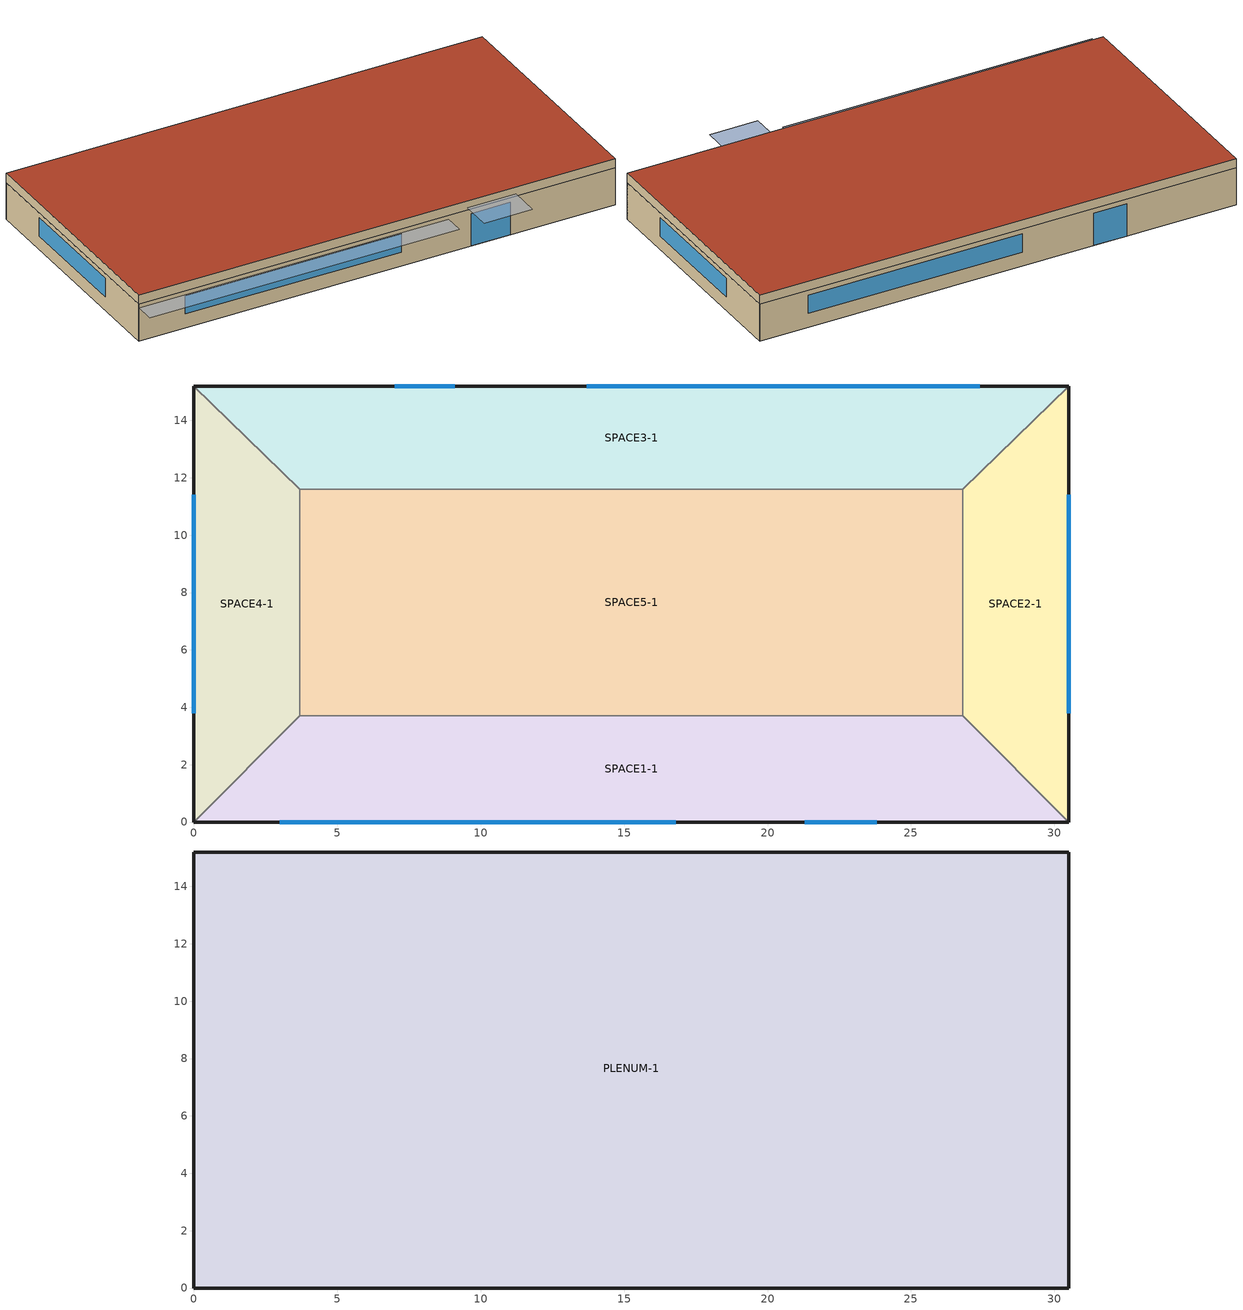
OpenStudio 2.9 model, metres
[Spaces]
SPACE1-1
 floor ground (FLOOR-SLAB-1): 26.8,3.7 30.5,0 0,0 3.7,3.7 z0
 wall outside (WALL-1): 0,0 30.5,0 z0:2.4
 wall to SPACE2-1 (INT-WALL-1): 30.5,0 26.8,3.7 z0:2.4
 wall to SPACE4-1 (INT-WALL-1): 3.7,3.7 0,0 z0:2.4
 wall to SPACE5-1 (INT-WALL-1): 26.8,3.7 3.7,3.7 z0:2.4
 window (Dbl Clr 3mm/13mm Air): 3,0 16.8,0 z0.9:2.1
 window (Sgl Grey 3mm): 21.3,0 23.8,0 z0:2.1
SPACE2-1
 floor ground (FLOOR-SLAB-1): 30.5,15.2 30.5,0 26.8,3.7 26.8,11.6 z0
 wall outside (WALL-1): 30.5,0 30.5,15.2 z0:2.4
 wall to SPACE3-1 (INT-WALL-1): 30.5,15.2 26.8,11.6 z0:2.4
 wall to SPACE5-1 (INT-WALL-1): 26.8,11.6 26.8,3.7 z0:2.4
 window (Dbl Clr 3mm/13mm Air): 30.5,3.8 30.5,11.4 z0.9:2.1
SPACE3-1
 floor ground (FLOOR-SLAB-1): 30.5,15.2 26.8,11.6 3.7,11.6 0,15.2 z0
 wall outside (WALL-1): 30.5,15.2 0,15.2 z0:2.4
 wall to SPACE4-1 (INT-WALL-1): 0,15.2 3.7,11.6 z0:2.4
 wall to SPACE5-1 (INT-WALL-1): 3.7,11.6 26.8,11.6 z0:2.4
 window (Dbl Clr 3mm/13mm Air): 27.4,15.2 13.7,15.2 z0.9:2.1
 window (Sgl Grey 3mm): 9.1,15.2 7,15.2 z0:2.1
SPACE4-1
 floor ground (FLOOR-SLAB-1): 0,15.2 3.7,11.6 3.7,3.7 0,0 z0
 wall outside (WALL-1): 0,15.2 0,0 z0:2.4
 wall to SPACE5-1 (INT-WALL-1): 3.7,3.7 3.7,11.6 z0:2.4
 window (Dbl Clr 3mm/13mm Air): 0,11.4 0,3.8 z0.9:2.1
SPACE5-1
 floor ground (FLOOR-SLAB-1): 26.8,11.6 26.8,3.7 3.7,3.7 3.7,11.6 z0
PLENUM-1
 floor to SPACE1-1 (CLNG-1): 26.8,3.7 30.5,0 0,0 3.7,3.7 z2.4
 floor to SPACE2-1 (CLNG-1): 30.5,15.2 30.5,0 26.8,3.7 26.8,11.6 z2.4
 floor to SPACE3-1 (CLNG-1): 30.5,15.2 26.8,11.6 3.7,11.6 0,15.2 z2.4
 floor to SPACE4-1 (CLNG-1): 0,15.2 3.7,11.6 3.7,3.7 0,0 z2.4
 floor to SPACE5-1 (CLNG-1): 26.8,11.6 26.8,3.7 3.7,3.7 3.7,11.6 z2.4
 wall outside (WALL-1): 0,0 30.5,0 30.5,15.2 0,15.2 0,0 z2.4:3
 roof outside (ROOF-1): 30.5,0 30.5,15.2 0,15.2 0,0 z3
shading: 19.8,0 19.8,-1.3 0,-1.3 0,0 z2.2; 24.1,0 24.1,-2 21,-2 21,0 z2.6
[Site]
CHICAGO_IL_USA TMY2-94846: Latitude {deg}=41.78; Longitude {deg}=-87.75; Time Zone {hr}=-6; Elevation {m}=190; Terrain=City
[Building]
Building: North Axis {deg}=30
[SizingPeriod:DesignDay] Barometric Pressure {Pa}=99063; Rain Indicator=0; Snow Indicator=0; Day of Month=21; Daylight Saving Time Indicator=0; Humidity Indicating Type=Wetbulb; Solar Model Indicator=ASHRAEClearSky
Name | Maximum Dry-Bulb Temperature {C} | Daily Dry-Bulb Temperature Range {deltaC} | Humidity Indicating Conditions at Maximum Dry-Bulb | Wind Speed {m/s} | Wind Direction {deg} | Sky Clearness | Month | Day Type
CHICAGO_IL_USA Annual Heating 99% Design Conditions DB | -17.3 | 0 | -17.3 | 4.9 | 270 | 0 | 1 | WinterDesignDay
CHICAGO_IL_USA Annual Cooling 1% Design Conditions DB/MCWB | 31.5 | 10.7 | 23 | 5.3 | 230 | 1 | 7 | SummerDesignDay
[ClimateZones]
Climate Zone Institution Name 2=CEC; Climate Zone Document Name 2=California Climate Zone Descriptions; Climate Zone Document Year 2=1995
[Material] Thermal Absorptance=0.9
Name | Roughness | Thickness {m} | Conductivity {W/m-K} | Density {kg/m3} | Specific Heat {J/kg-K} | Solar Absorptance | Visible Absorptance
RG01 | Rough | 0.0127 | 1.442 | 881 | 1674 | 0.65 | 0.65
BR01 | VeryRough | 0.0095 | 0.162 | 1121 | 1464 | 0.7 | 0.7
IN46 | VeryRough | 0.0762 | 0.023 | 24 | 1590 | 0.5 | 0.5
WD01 | MediumSmooth | 0.0191 | 0.115 | 513 | 1381 | 0.78 | 0.78
PW03 | MediumSmooth | 0.0127 | 0.115 | 545 | 1213 | 0.78 | 0.78
IN02 | Rough | 0.0901 | 0.043 | 10 | 837 | 0.75 | 0.75
GP01 | MediumSmooth | 0.0127 | 0.16 | 801 | 837 | 0.75 | 0.75
GP02 | MediumSmooth | 0.0159 | 0.16 | 801 | 837 | 0.75 | 0.75
CC03 | MediumRough | 0.1016 | 1.31 | 2243 | 837 | 0.65 | 0.65
[Material:NoMass]
MAT-CLNG-1: Roughness=Rough; Thermal Resistance {m2-K/W}=0.652259; Thermal Absorptance=0.65; Solar Absorptance=0.65; Visible Absorptance=0.65
[Material:AirGap]
AL21: Thermal Resistance {m2-K/W}=0.157
[Construction]
ROOF-1: RG01, BR01, IN46, WD01
WALL-1: WD01, PW03, IN02, GP01
CLNG-1: MAT-CLNG-1
FLOOR-SLAB-1: CC03
INT-WALL-1: GP02, AL21, GP02
Dbl Clr 3mm/13mm Air: CLEAR 3MM, AIR 13MM, CLEAR 3MM
Sgl Grey 3mm: GREY 3MM
[WindowMaterial:Gas]
AIR 13MM: Gas Type=Air; Thickness {m}=0.0127
[WindowMaterial:Glazing] Optical Data Type=SpectralAverage; Thickness {m}=0.003; Infrared Transmittance at Normal Incidence=0; Front Side Infrared Hemispherical Emissivity=0.84; Back Side Infrared Hemispherical Emissivity=0.84; Conductivity {W/m-K}=0.9
Name | Solar Transmittance at Normal Incidence | Front Side Solar Reflectance at Normal Incidence | Back Side Solar Reflectance at Normal Incidence | Visible Transmittance at Normal Incidence | Front Side Visible Reflectance at Normal Incidence | Back Side Visible Reflectance at Normal Incidence
CLEAR 3MM | 0.837 | 0.075 | 0.075 | 0.898 | 0.081 | 0.081
GREY 3MM | 0.626 | 0.061 | 0.061 | 0.611 | 0.061 | 0.061
[ThermalZone] Multiplier=1; Use Ideal Air Loads=No
Name | Ceiling Height {m} | Volume {m3} | Thermostat
PLENUM-1 Thermal Zone | 0.6096 | 283.2
SPACE1-1 Thermal Zone | 2.4384 | 239.247 | DualSetPoint
SPACE2-1 Thermal Zone | 2.4384 | 103.311 | ThermostatSetpoint:DualSetpoint #1
SPACE3-1 Thermal Zone | 2.4384 | 239.247 | ThermostatSetpoint:DualSetpoint #2
SPACE4-1 Thermal Zone | 2.4384 | 103.311 | ThermostatSetpoint:DualSetpoint #3
SPACE5-1 Thermal Zone | 2.4384 | 447.683 | ThermostatSetpoint:DualSetpoint #4
[Sizing:Zone] Zone Cooling Design Supply Air Temperature Input Method=SupplyAirTemperature; Zone Cooling Design Supply Air Temperature {C}=14; Zone Cooling Design Supply Air Temperature Difference {deltaC}=11.11; Zone Heating Design Supply Air Temperature Input Method=SupplyAirTemperature; Zone Heating Design Supply Air Temperature Difference {deltaC}=11.11; Zone Cooling Design Supply Air Humidity Ratio {kg-H2O/kg-air}=0.0085; Heating Design Air Flow Method=DesignDay; Account for Dedicated Outdoor Air System=No; Dedicated Outdoor Air System Control Strategy=NeutralSupplyAir; Dedicated Outdoor Air Low Setpoint Temperature for Design {C}=autosize; Dedicated Outdoor Air High Setpoint Temperature for Design {C}=autosize
Name | Zone Heating Design Supply Air Temperature {C} | Zone Heating Design Supply Air Humidity Ratio {kg-H2O/kg-air} | Cooling Design Air Flow Method | Zone Heating Sizing Factor | Zone Cooling Sizing Factor
PLENUM-1 Thermal Zone | 40 | 0.008 | DesignDay
SPACE1-1 Thermal Zone; SPACE2-1 Thermal Zone; SPACE3-1 Thermal Zone; SPACE4-1 Thermal Zone; SPACE5-1 Thermal Zone | 50 | 0.004 | DesignDayWithLimit | 0 | 0
[Space]
Name | Thermal Zone | Design Specification Outdoor Air Object
PLENUM-1 | PLENUM-1 Thermal Zone
SPACE1-1 | SPACE1-1 Thermal Zone | SZ DSOA SPACE1-1
SPACE2-1 | SPACE2-1 Thermal Zone | SZ DSOA SPACE2-1
SPACE3-1 | SPACE3-1 Thermal Zone | SZ DSOA SPACE3-1
SPACE4-1 | SPACE4-1 Thermal Zone | SZ DSOA SPACE4-1
SPACE5-1 | SPACE5-1 Thermal Zone | SZ DSOA SPACE5-1
[ThermostatSetpoint:DualSetpoint] Heating Setpoint Temperature Schedule=Htg-SetP-Sch; Cooling Setpoint Temperature Schedule=Clg-SetP-Sch
DualSetPoint; ThermostatSetpoint:DualSetpoint #1; ThermostatSetpoint:DualSetpoint #2; ThermostatSetpoint:DualSetpoint #3; ThermostatSetpoint:DualSetpoint #4
[SpaceInfiltration:DesignFlowRate] Schedule=INFIL-SCH; Design Flow Rate Calculation Method=Flow/Space; Constant Term Coefficient=0; Temperature Term Coefficient=0; Velocity Term Coefficient=0.2237; Velocity Squared Term Coefficient=0
Name | Space or SpaceType | Design Flow Rate {m3/s}
SPACE1-1 Infil 1 | SPACE1-1 | 0.032
SPACE2-1 Infil 1 | SPACE2-1 | 0.014
SPACE3-1 Infil 1 | SPACE3-1 | 0.032
SPACE4-1 Infil 1 | SPACE4-1 | 0.014
SPACE5-1 Infil 1 | SPACE5-1 | 0.062
[People:Definition] Number of People Calculation Method=People; Fraction Radiant=0.3
Name | Number of People {people}
SPACE1-1 People 1 Definition; SPACE3-1 People 1 Definition | 11
SPACE2-1 People 1 Definition; SPACE4-1 People 1 Definition | 5
SPACE5-1 People 1 Definition | 20
[People] Number of People Schedule=OCCUPY-1; Activity Level Schedule=ActSchd; Multiplier=1
Name | People Definition | Space or SpaceType
SPACE1-1 People 1 | SPACE1-1 People 1 Definition | SPACE1-1
SPACE2-1 People 1 | SPACE2-1 People 1 Definition | SPACE2-1
SPACE3-1 People 1 | SPACE3-1 People 1 Definition | SPACE3-1
SPACE4-1 People 1 | SPACE4-1 People 1 Definition | SPACE4-1
SPACE5-1 People 1 | SPACE5-1 People 1 Definition | SPACE5-1
[Lights:Definition] Design Level Calculation Method=LightingLevel; Fraction Radiant=0.59; Fraction Visible=0.2; Return Air Fraction=0.2
Name | Lighting Level {W}
SPACE1-1 Lights 1 Definition; SPACE3-1 Lights 1 Definition | 1584
SPACE2-1 Lights 1 Definition; SPACE4-1 Lights 1 Definition | 684
SPACE5-1 Lights 1 Definition | 2964
[Lights] Schedule=LIGHTS-1; Fraction Replaceable=0
Name | Lights Definition | Space or SpaceType
SPACE1-1 Lights 1 | SPACE1-1 Lights 1 Definition | SPACE1-1
SPACE2-1 Lights 1 | SPACE2-1 Lights 1 Definition | SPACE2-1
SPACE3-1 Lights 1 | SPACE3-1 Lights 1 Definition | SPACE3-1
SPACE4-1 Lights 1 | SPACE4-1 Lights 1 Definition | SPACE4-1
SPACE5-1 Lights 1 | SPACE5-1 Lights 1 Definition | SPACE5-1
[ElectricEquipment:Definition] Design Level Calculation Method=EquipmentLevel; Fraction Latent=0; Fraction Radiant=0.3; Fraction Lost=0
Name | Design Level {W}
SPACE1-1 ElecEq 1 Definition; SPACE3-1 ElecEq 1 Definition | 1056
SPACE2-1 ElecEq 1 Definition; SPACE4-1 ElecEq 1 Definition | 456
SPACE5-1 ElecEq 1 Definition | 1976
[ElectricEquipment] Schedule=EQUIP-1
Name | Electric Equipment Definition | Space or SpaceType
SPACE1-1 ElecEq 1 | SPACE1-1 ElecEq 1 Definition | SPACE1-1
SPACE2-1 ElecEq 1 | SPACE2-1 ElecEq 1 Definition | SPACE2-1
SPACE3-1 ElecEq 1 | SPACE3-1 ElecEq 1 Definition | SPACE3-1
SPACE4-1 ElecEq 1 | SPACE4-1 ElecEq 1 Definition | SPACE4-1
SPACE5-1 ElecEq 1 | SPACE5-1 ElecEq 1 Definition | SPACE5-1
[DesignSpecification:OutdoorAir] Outdoor Air Method=sum; Outdoor Air Flow per Person {m3/s-person}=0.00236; Outdoor Air Flow per Floor Area {m3/s-m2}=0.000305; Outdoor Air Flow Rate {m3/s}=0
SZ DSOA SPACE1-1; SZ DSOA SPACE2-1; SZ DSOA SPACE3-1; SZ DSOA SPACE4-1; SZ DSOA SPACE5-1
[Schedule:Compact]
OCCUPY-1: Through: 12/31, For: WeekDays SummerDesignDay CustomDay1 CustomDay2, Until: 8:00, 0, Until: 11:00, 1, Until: 12:00, 0.8, Until: 13:00, 0.4, Until: 14:00, 0.8, Until: 18:00, 1, Until: 19:00, 0.5, Until: 24:00, 0, For: Weekends WinterDesignDay Holiday, Until: 24:00, 0
LIGHTS-1: Through: 12/31, For: WeekDays SummerDesignDay CustomDay1 CustomDay2, Until: 8:00, 0.05, Until: 9:00, 0.9, Until: 10:00, 0.95, Until: 11:00, 1, Until: 12:00, 0.95, Until: 13:00, 0.8, Until: 14:00, 0.9, Until: 18:00, 1, Until: 19:00, 0.6, Until: 21:00, 0.2, Until: 24:00, 0.05, For: Weekends WinterDesignDay Holiday, Until: 24:00, 0.05
EQUIP-1: Through: 12/31, For: WeekDays SummerDesignDay CustomDay1 CustomDay2, Until: 8:00, 0.02, Until: 9:00, 0.4, Until: 14:00, 0.9, Until: 15:00, 0.8, Until: 16:00, 0.7, Until: 18:00, 0.5, Until: 20:00, 0.3, Until: 24:00, 0.02, For: Weekends WinterDesignDay Holiday, Until: 24:00, 0.2
INFIL-SCH: Through: 3/31, For: AllDays, Until: 24:00, 1, Through: 10/31, For: AllDays, Until: 24:00, 0, Through: 12/31, For: AllDays, Until: 24:00, 1
ActSchd: Through: 12/31, For: AllDays, Until: 24:00, 117.24
Htg-SetP-Sch: Through: 12/31, For: SummerDesignDay, Until: 24:00, 16.7, For: WinterDesignDay, Until: 24:00, 22.2, For: WeekDays, Until: 6:00, 16.7, Until: 20:00, 22.2, Until: 24:00, 16.7, For: WeekEnds Holiday, Until: 24:00, 16.7, For: AllOtherDays, Until: 24:00, 16.7
Clg-SetP-Sch: Through: 12/31, For: SummerDesignDay, Until: 24:00, 23.9, For: WinterDesignDay, Until: 24:00, 29.4, For: WeekDays, Until: 6:00, 29.4, Until: 20:00, 23.9, Until: 24:00, 29.4, For: WeekEnds Holiday, Until: 24:00, 29.4, For: AllOtherDays, Until: 24:00, 29.4
